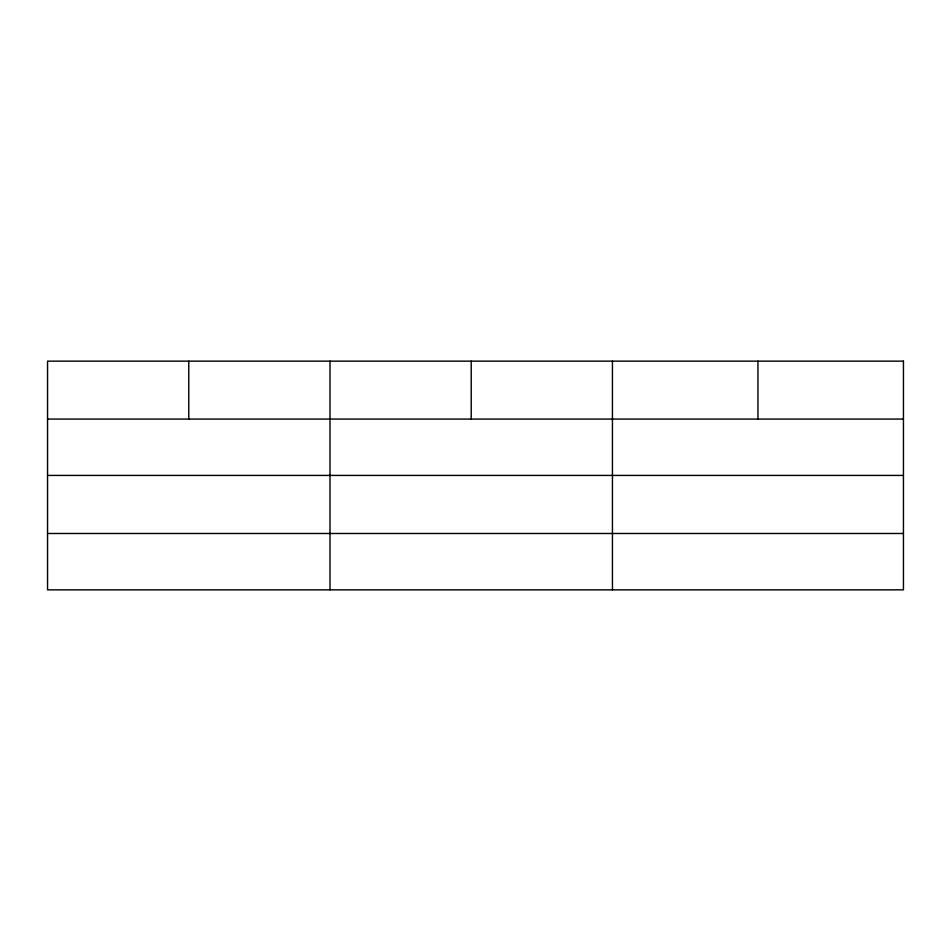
<?xml version="1.0" encoding="UTF-8"?>
<svg xmlns="http://www.w3.org/2000/svg" width="951" height="951" viewBox="0 0 951 951"><rect width="100%" height="100%" fill="white"/><g stroke="black" fill="none" stroke-linecap="round" stroke-linejoin="round"><path stroke-width="1.43" d="M47.55 419.07L903.45 419.07M47.55 475.417L903.45 475.417M47.55 533.487L903.45 533.487M757.947 361.154L757.947 419.07M612.444 361.154L612.444 589.846M471.22 361.154L471.22 419.07M329.997 361.154L329.997 589.846M188.774 361.154L188.774 419.07M903.45 361.154L47.55 361.154L47.55 589.846L903.45 589.846L903.45 361.154"/></g></svg>
